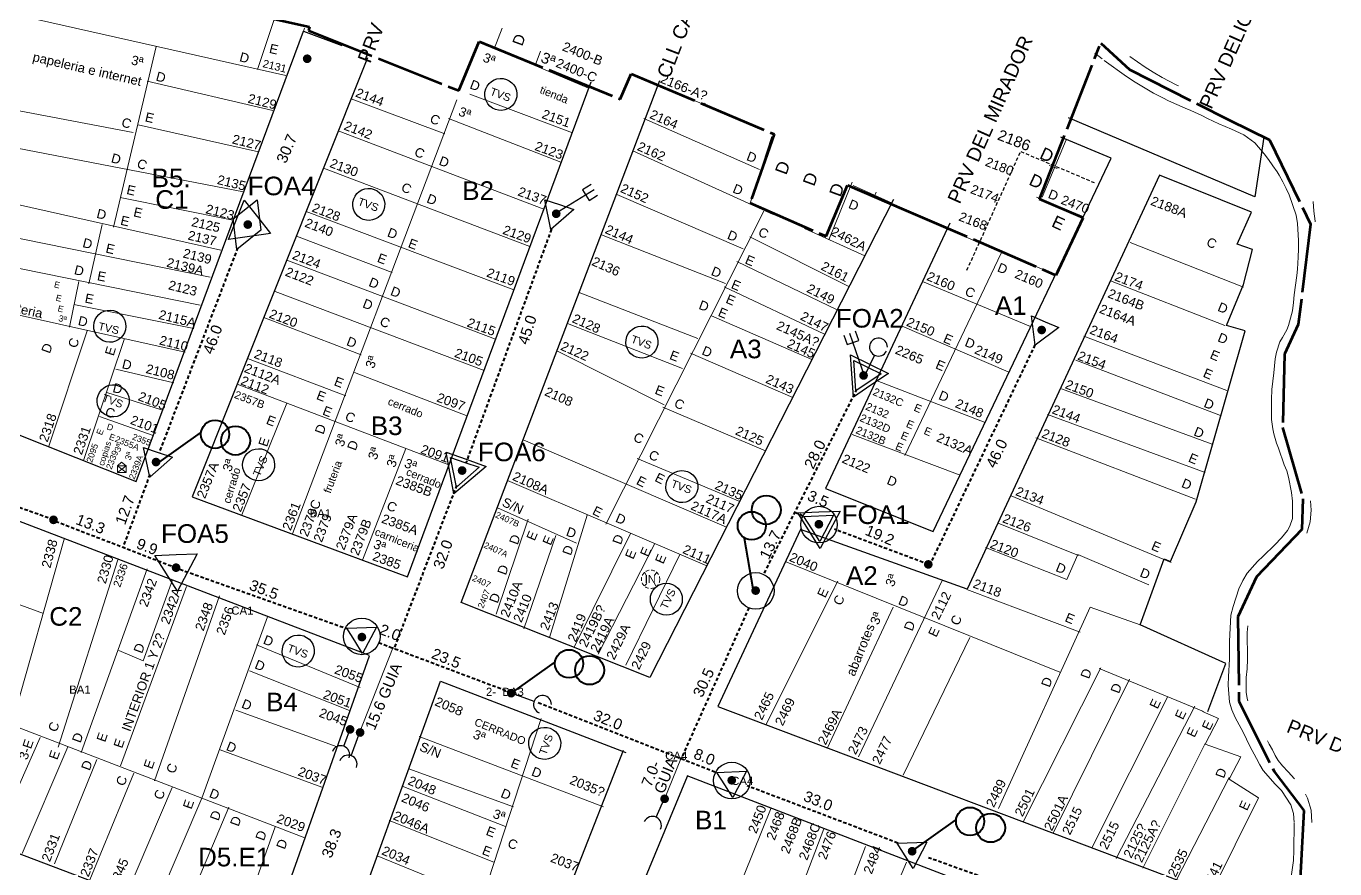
# Model space of a CAD drawing. Header units: millimetres. Extents: x -3867 to 635, y 1041 to 3666.
# Drawn here: x -1244.3 to -1053.3, y 1368.3 to 1491.3 of the extents above; entities that cross this region are included whole.
import ezdxf

# ---------------------------------------------------------------- set-up
doc = ezdxf.new("R2010")
doc.units = ezdxf.units.MM
for name, pattern in [('TLSIGC_002', [0.8, 0.5, -0.3]), ('TLSIGC_004', [7, 4, -1, 1, -1]), ('TLSIGC_007', [28, 10, -1, 10, -1, 2, -1, 2, -1])]:
    doc.linetypes.add(name, pattern=pattern)
for name, color, linetype, lineweight in [('CABLE EXISTENTE AEREO SECUNDARIO', 82, 'TLSIGC_002', 40), ('CAJA DE EMPALMES EXISTENTE SECUNDARIO', 82, 'Continuous', 30), ('CLASIFICACION TIPO COMERCIAL TERCERA', 5, 'Continuous', 9), ('CLASIFICACION TIPO RESIDENCIAL C', 156, 'Continuous', 9), ('CLASIFICACION TIPO RESIDENCIAL D', 5, 'Continuous', 9), ('CLASIFICACION TIPO RESIDENCIAL E', 156, 'Continuous', 9), ('CONEXION A TIERRA  DE TERMINAL EXISTENTE', 82, 'Continuous', 30), ('DATOS DE CARATULA', 160, 'Continuous', 5), ('DETALLES DE EDIFICIOS', 160, 'Continuous', 5), ('DISTRITO', 42, 'TLSIGC_007', 60), ('GAZAS EXISTENTES', 92, 'Continuous', 50), ('GUIAS EXISTENTES SECUNDARIA', 82, 'Continuous', 20), ('LINEAS TELEFONICAS DE OTRAS OPERTELS', 160, 'TLSIGC_002', 15), ('LOTIFICACION 2003', 252, 'Continuous', 15), ('MARCOS CONSTRUCCION', 7, 'Continuous', 30), ('MEDIDAS ENTRE POSTES', 82, 'Continuous', 5), ('NOMBRE DE CALLES', 92, 'TLSIGC_017', 5), ('NUMEROS OFICIALES', 3, 'Continuous', 5), ('PLANIMETRIA 2003', 251, 'Continuous', 30), ('PLANIMETRIA 2003 NO DEFINIDA', 12, 'TLSIGC_002', 30), ('POSTES EXISTENTES SECUNDARIOS', 82, 'Continuous', 30), ('RETENIDAS CON ANCLA EXISTENTESSECUNDARIAS', 82, 'Continuous', 30), ('RIOS', 161, 'TLSIGC_004', 20), ('TERMINAL EXISTENTE EN POSTE', 82, 'Continuous', 30)]:
    doc.layers.add(name, color=color, linetype=linetype, lineweight=lineweight)
doc.styles.get("Standard").update_dxf_attribs({"font": 'arial.ttf'})
doc.linetypes.add('TLSIGC_017', pattern='A,0.5,["=",Standard,S=1.6,R=0,X=-0.2,Y=-0.8],0.5', length=1)

# ---------------------------------------------------------------- blocks, each defined once
blk = doc.blocks.new('GAZA')
at = {"layer": 'GAZAS EXISTENTES', "lineweight": 40, "ltscale": 8}
blk.add_lwpolyline([(-1606.92, 1765.49), (-1601.26, 1770.35)], dxfattribs=at)
for centre, radius in [((-1599.13, 1770.35), 2.06), ((-1596.06, 1769.7), 2.11)]:
    blk.add_circle(centre, radius, dxfattribs=at)

msp = doc.modelspace()

# ---------------------------------------------------------------- hatches: boundary and pattern name
at = {"layer": 'POSTES EXISTENTES SECUNDARIOS'}
h = msp.add_hatch(color=256, dxfattribs=at)
edge = h.paths.add_edge_path()
edge.add_arc((-1203.31, 1486.55), 0.638, 0, 360)
h = msp.add_hatch(color=256, dxfattribs=at)
edge = h.paths.add_edge_path()
edge.add_arc((-1166.95, 1463.92), 0.638, 0, 360)
h = msp.add_hatch(color=256, dxfattribs=at)
edge = h.paths.add_edge_path()
edge.add_arc((-1211.98, 1462.34), 0.638, 0, 360)
h = msp.add_hatch(color=256, dxfattribs=at)
edge = h.paths.add_edge_path()
edge.add_arc((-1096.07, 1446.95), 0.638, 0, 360)
h = msp.add_hatch(color=256, dxfattribs=at)
edge = h.paths.add_edge_path()
edge.add_arc((-1122.07, 1440.31), 0.638, 0, 360)
h = msp.add_hatch(color=256, dxfattribs=at)
edge = h.paths.add_edge_path()
edge.add_arc((-1225.38, 1427.67), 0.638, 0, 360)
h = msp.add_hatch(color=256, dxfattribs=at)
edge = h.paths.add_edge_path()
edge.add_arc((-1180.69, 1426.43), 0.638, 0, 360)
h = msp.add_hatch(color=256, dxfattribs=at)
edge = h.paths.add_edge_path()
edge.add_arc((-1240.35, 1419.23), 0.638, 0, 360)
h = msp.add_hatch(color=256, dxfattribs=at)
edge = h.paths.add_edge_path()
edge.add_arc((-1128.6, 1418.59), 0.638, 0, 360)
h = msp.add_hatch(color=256, dxfattribs=at)
edge = h.paths.add_edge_path()
edge.add_arc((-1222.45, 1412.25), 0.638, 0, 360)
h = msp.add_hatch(color=256, dxfattribs=at)
edge = h.paths.add_edge_path()
edge.add_arc((-1112.62, 1412.73), 0.638, 0, 360)
h = msp.add_hatch(color=256, dxfattribs=at)
edge = h.paths.add_edge_path()
edge.add_arc((-1137.83, 1408.9), 0.638, 0, 360)
h = msp.add_hatch(color=256, dxfattribs=at)
edge = h.paths.add_edge_path()
edge.add_arc((-1195.32, 1402.12), 0.638, 0, 360)
h = msp.add_hatch(color=256, dxfattribs=at)
edge = h.paths.add_edge_path()
edge.add_arc((-1173.52, 1393.93), 0.638, 0, 360)
h = msp.add_hatch(color=256, dxfattribs=at)
edge = h.paths.add_edge_path()
edge.add_arc((-1197.05, 1388.64), 0.638, 0, 360)
h = msp.add_hatch(color=256, dxfattribs=at)
edge = h.paths.add_edge_path()
edge.add_arc((-1195.58, 1388.19), 0.638, 0, 360)
h = msp.add_hatch(color=256, dxfattribs=at)
edge = h.paths.add_edge_path()
edge.add_arc((-1141.32, 1381.21), 0.638, 0, 360)
h = msp.add_hatch(color=256, dxfattribs=at)
edge = h.paths.add_edge_path()
edge.add_arc((-1151.12, 1378.51), 0.638, 0, 360)
h = msp.add_hatch(color=256, dxfattribs=at)
edge = h.paths.add_edge_path()
edge.add_arc((-1114.98, 1370.85), 0.638, 0, 360)

# ---------------------------------------------------------------- linework, layer by layer
at = {"layer": 'CABLE EXISTENTE AEREO SECUNDARIO'}
for p, q in [((-1167.65, 1461.66), (-1180.13, 1427.55)), ((-1213.46, 1458.96), (-1224.94, 1429.02)), ((-1097.06, 1444.77), (-1112.13, 1413.25)), ((-1136.56, 1411.45), (-1123.06, 1438.25)), ((-1226.29, 1425.86), (-1230.23, 1415.17)), ((-1255.89, 1424.84), (-1240.81, 1419.45)), ((-1181.49, 1424.29), (-1190.6, 1400.54)), ((-1130.94, 1419.79), (-1132.18, 1420.35)), ((-1223.14, 1412.46), (-1239.79, 1418.88)), ((-1113.38, 1413.02), (-1126.33, 1417.86)), ((-1221.91, 1412.02), (-1197.48, 1403.35)), ((-1138.82, 1406.39), (-1148.73, 1384.32)), ((-1192.85, 1401.32), (-1190.6, 1400.42)), ((-1190.5, 1400.42), (-1174.06, 1394.23)), ((-1143.77, 1382.41), (-1169.69, 1392.57)), ((-1117.09, 1372.05), (-1139.05, 1380.39)), ((-1082.08, 1358.89), (-1112.59, 1369.91))]:
    msp.add_line(p, q, dxfattribs=at)
at = {"layer": 'CAJA DE EMPALMES EXISTENTE SECUNDARIO'}
for centre in [(-1128.58, 1418.54), (-1137.81, 1408.86), (-1195.34, 1402.22), (-1141.3, 1381.17)]:
    msp.add_circle(centre, 2.67, dxfattribs=at)
at = {"layer": 'CONEXION A TIERRA  DE TERMINAL EXISTENTE'}
for p, q in [((-1161.39, 1467.43), (-1167.09, 1463.91)), ((-1124.11, 1446.49), (-1121.93, 1440.15))]:
    msp.add_line(p, q, dxfattribs=at)
for points in [[(-1161.86, 1468.2), (-1163.11, 1467.42), (-1162.15, 1465.87), (-1160.9, 1466.65)], [(-1124.96, 1446.2), (-1124.48, 1444.81), (-1122.76, 1445.4), (-1123.24, 1446.8)]]:
    msp.add_lwpolyline(points, dxfattribs=at)
at = {"layer": 'DISTRITO'}
msp.add_lwpolyline([(-1208.01, 1492.32), (-1202.99, 1491.23), (-1203.13, 1490.69), (-1181.18, 1481.89), (-1178.2, 1489.07), (-1157.61, 1480.67), (-1155.99, 1484.34), (-1135.13, 1475.53), (-1138.66, 1465.5), (-1127.55, 1460.63), (-1124.43, 1468.07), (-1116.17, 1464.56), (-1093.95, 1454.93), (-1090.02, 1463.34), (-1096.39, 1466.05), (-1087.45, 1488.8), (-1083.25, 1485), (-1068.62, 1477.56), (-1062.8, 1474.71), (-1056.83, 1462.39), (-1058.6, 1447.75), (-1060.63, 1443.42), (-1060.89, 1432.72), (-1057.92, 1422.29), (-1058.06, 1417.82), (-1064.69, 1410.91), (-1067.41, 1405.08), (-1067.26, 1392.75), (-1062.11, 1382.47), (-1057.78, 1376.78), (-1059.14, 1351.31)], dxfattribs=at)
at = {"layer": 'GUIAS EXISTENTES SECUNDARIA'}
for p, q in [((-1195.74, 1388.04), (-1190.74, 1400.64)), ((-1148.73, 1384.32), (-1151.21, 1378.36))]:
    msp.add_line(p, q, dxfattribs=at)
at = {"layer": 'LINEAS TELEFONICAS DE OTRAS OPERTELS'}
for p, q in [((-1154.05, 1411.6), (-1153.79, 1411.12)), ((-1152.32, 1411.49), (-1152.59, 1411.18)), ((-1154.05, 1409.61), (-1153.73, 1409.93)), ((-1152.38, 1409.61), (-1152.64, 1410.03))]:
    msp.add_line(p, q, dxfattribs=at)
msp.add_circle((-1153.16, 1410.55), 1.34, dxfattribs=at)
at = {"layer": 'LOTIFICACION 2003'}
for p, q in [((-1249.14, 1493.69), (-1206.45, 1484.11)), ((-1210.54, 1484.97), (-1207.9, 1493)), ((-1203.85, 1490.56), (-1203.68, 1491.02)), ((-1176.01, 1487.98), (-1174.85, 1491.01)), ((-1225.37, 1488.36), (-1231.59, 1461.94)), ((-1176.39, 1488.22), (-1162.23, 1482.24)), ((-1170.02, 1485.57), (-1169.26, 1487.66)), ((-1226.68, 1483.28), (-1208.32, 1479.01)), ((-1140.58, 1477.76), (-1152.06, 1482.76)), ((-1164.59, 1475.73), (-1179.54, 1481.39)), ((-1251.65, 1480.15), (-1228.73, 1475.77)), ((-1205.46, 1417.18), (-1181.45, 1480.55)), ((-1196.89, 1480.68), (-1183.21, 1475.6)), ((-1145.29, 1479.9), (-1145.22, 1480.08)), ((-1182.69, 1477.81), (-1166.29, 1471.46)), ((-1137.27, 1470.39), (-1154.14, 1477.82)), ((-1141.19, 1478.03), (-1141.18, 1478.06)), ((-1227.98, 1476.9), (-1210.4, 1472.95)), ((-1198.77, 1476.01), (-1168.76, 1464.59)), ((-1138.7, 1465.32), (-1135.48, 1475.21)), ((-1252.66, 1474.83), (-1212.6, 1467.14)), ((-1096.01, 1466.36), (-1092.5, 1474.69)), ((-1135.26, 1463.81), (-1155.75, 1473.09)), ((-1200.93, 1470.58), (-1170.78, 1459.16)), ((-1094.96, 1470.96), (-1093.8, 1470.52)), ((-1127.12, 1460.12), (-1123.75, 1468.54)), ((-1123.6, 1468.05), (-1117.88, 1465.45)), ((-1254.03, 1467.14), (-1215.93, 1458.6)), ((-1230.61, 1466.3), (-1214.15, 1462.98)), ((-1139.66, 1458.81), (-1158.11, 1466.75)), ((-1120.48, 1466.49), (-1120.25, 1467.06)), ((-1096.84, 1466.36), (-1089.93, 1463.47)), ((-1203.44, 1464.24), (-1173.15, 1452.83)), ((-1159.71, 1418.62), (-1136.62, 1464.28)), ((-1254.89, 1462.23), (-1217.49, 1454.65)), ((-1233.22, 1462.34), (-1235.2, 1453.71)), ((-1121.91, 1457.77), (-1130.71, 1461.76)), ((-1204.86, 1460.66), (-1190.88, 1455.36)), ((-1142.24, 1453.73), (-1160.34, 1460.83)), ((-1138.69, 1460.56), (-1124.21, 1453.31)), ((-1109.79, 1461.63), (-1093.99, 1455.02)), ((-1218.95, 1450.59), (-1255.58, 1457.98)), ((-1116.06, 1428.62), (-1102, 1458.16)), ((-1083.13, 1459.72), (-1066.6, 1453.21)), ((-1206.29, 1457.14), (-1175.8, 1445.59)), ((-1140.57, 1456.93), (-1125.95, 1449.9)), ((-1086, 1454.13), (-1069.33, 1447.62)), ((-1236.64, 1454.01), (-1238.01, 1447.36)), ((-1207.98, 1452.59), (-1177.49, 1441.03)), ((-1146.28, 1445.73), (-1163.61, 1452.41)), ((-1142.45, 1453.24), (-1127.76, 1446.35)), ((-1113.48, 1454.01), (-1097.68, 1447.47)), ((-1256.74, 1451.63), (-1221.13, 1443.71)), ((-1219.88, 1447.15), (-1237.37, 1450.69)), ((-1209.63, 1448.79), (-1195.44, 1443.33)), ((-1144.26, 1449), (-1129.64, 1442.66)), ((-1241.02, 1429.97), (-1235.41, 1446.84)), ((-1148.5, 1441.34), (-1165.28, 1447.88)), ((-1116.45, 1447.49), (-1100.96, 1440.85)), ((-1229.98, 1445.7), (-1235.95, 1427.9)), ((-1089.9, 1446.06), (-1069.03, 1438.13)), ((-1212, 1442.8), (-1197.65, 1437.36)), ((-1151.2, 1436.03), (-1166.88, 1443.92)), ((-1147.32, 1443.57), (-1132.42, 1437.09)), ((-1222.8, 1439.24), (-1231.23, 1441.21)), ((-1196.38, 1440.72), (-1180.08, 1434.48)), ((-1091.08, 1442.54), (-1069.98, 1434.48)), ((-1213.53, 1439.04), (-1182.62, 1427.28)), ((-1120.09, 1439.55), (-1104.34, 1433.43)), ((-1232.54, 1437.82), (-1224.57, 1435.28)), ((-1093.15, 1438.38), (-1071.17, 1430.3)), ((-1212.84, 1419.97), (-1206.29, 1436.26)), ((-1151.36, 1435.7), (-1136.39, 1429.29)), ((-1233.62, 1434.3), (-1225.82, 1431.54)), ((-1095.23, 1434.61), (-1072.19, 1426.15)), ((-1123.75, 1431.69), (-1107.99, 1425.76)), ((-1096.93, 1431.22), (-1073.63, 1422.24)), ((-1195.22, 1413.35), (-1188.89, 1429.64)), ((-1142.1, 1418.16), (-1171.76, 1430.9)), ((-1155.12, 1428.18), (-1140.15, 1421.91)), ((-1144.95, 1412.52), (-1174.06, 1424.98)), ((-1100.51, 1422.72), (-1077.15, 1413)), ((-1163.97, 1415.81), (-1175.52, 1421.01)), ((-1162.45, 1419.92), (-1167.91, 1402.08)), ((-1175.73, 1405.44), (-1171.06, 1419.34)), ((-1090.69, 1414.03), (-1102.42, 1418.76)), ((-1246.53, 1389.05), (-1238.8, 1416.41)), ((-1171.69, 1403.33), (-1166.99, 1416.96)), ((-1164.34, 1400.64), (-1156.09, 1417.25)), ((-1160.82, 1399.6), (-1152.54, 1415.79)), ((-1156.79, 1398.04), (-1148.92, 1414.19)), ((-1241.8, 1405.55), (-1262.99, 1413.26)), ((-1239.69, 1386.06), (-1230.97, 1413.39)), ((-1236.31, 1385.28), (-1226.68, 1412.09)), ((-1133.5, 1413.13), (-1093.41, 1396.99)), ((-1125.82, 1410.27), (-1136.32, 1389.33)), ((-1110.59, 1410.4), (-1122.83, 1384.62)), ((-1230.58, 1383.33), (-1220.95, 1409.49)), ((-1090.47, 1402.85), (-1106.98, 1409.07)), ((-1225.58, 1381.12), (-1216.11, 1408.13)), ((-1117.74, 1406.5), (-1127.39, 1385.86)), ((-1218.67, 1378.6), (-1209.11, 1405.06)), ((-1210.72, 1401.01), (-1195.57, 1394.78)), ((-1116.27, 1381.96), (-1106.55, 1402.07)), ((-1197.13, 1391.4), (-1211.72, 1397.19)), ((-1098.75, 1375.13), (-1087.42, 1397.65)), ((-1072.46, 1391.27), (-1087.69, 1397.51)), ((-1203.65, 1372.83), (-1265.46, 1396.6)), ((-1083.26, 1395.95), (-1094.33, 1373.57)), ((-1088.75, 1371.35), (-1077.68, 1393.34)), ((-1213.74, 1391.45), (-1198.91, 1386.08)), ((-1073.69, 1392.03), (-1085.21, 1369.8)), ((-1183.6, 1346.11), (-1169.15, 1390.22)), ((-1242.29, 1387.45), (-1249.18, 1371.93)), ((-1160.04, 1377.34), (-1186.97, 1387.59)), ((-1238.24, 1386.09), (-1244.92, 1370.5)), ((-1201.17, 1380.23), (-1216, 1385.66)), ((-1081.31, 1368.36), (-1072.19, 1386.59)), ((-1234, 1384.25), (-1240.21, 1369.02)), ((-1235.05, 1366.7), (-1228.64, 1382.23)), ((-1173.19, 1377.34), (-1188.47, 1382.88)), ((-1068.69, 1381.63), (-1076.37, 1366.66)), ((-1223, 1380.14), (-1229.68, 1364.55)), ((-1174.36, 1374.48), (-1189.46, 1380.34)), ((-1218.71, 1378.58), (-1225.39, 1362.98)), ((-1214.73, 1377.31), (-1221.35, 1361.71)), ((-1135.58, 1377.21), (-1152.89, 1334.13)), ((-1207.96, 1374.43), (-1213.67, 1358.56)), ((-1176.05, 1369.28), (-1191.35, 1375.33)), ((-1127.87, 1374.11), (-1144.3, 1331.27)), ((-1167.2, 1359.64), (-1193.1, 1370.18)), ((-1121.79, 1371.53), (-1130.5, 1348.97)), ((-1115.8, 1369.28), (-1125.17, 1346.76))]:
    msp.add_line(p, q, dxfattribs=at)
for points in [[(-1231, 1426.14), (-1229.76, 1426.13), (-1229.76, 1427.11), (-1231.01, 1426.13), (-1231.01, 1427.11), (-1229.76, 1427.12), (-1230.4, 1427.65), (-1231.01, 1427.11), (-1229.76, 1426.13)], [(-1104.25, 1415.18), (-1092.37, 1410.53), (-1090.81, 1414.17), (-1080.4, 1409.74)], [(-1222.99, 1410.47), (-1227.27, 1398.63), (-1230.83, 1400.17)], [(-1081.7, 1403.9), (-1088.99, 1406.5), (-1102.39, 1377.08)], [(-1071.21, 1364.91), (-1064.39, 1378.64), (-1068.69, 1381.37), (-1066.99, 1384.63), (-1072.19, 1386.46), (-1070.25, 1390.22), (-1072.59, 1391.27)]]:
    msp.add_lwpolyline(points, dxfattribs=at)
at = {"layer": 'MARCOS CONSTRUCCION'}
for centre, major_axis in [((-1175.03, 1481.34), (2.2, -0.8)), ((-1194.32, 1465.28), (2.2, -0.8)), ((-1232.13, 1447.5), (2.28, -0.53)), ((-1154.44, 1445.19), (2.2, -0.8)), ((-1231.64, 1436.61), (2.2, -0.8)), ((-1210.4, 1427.28), (0.88, 2.17)), ((-1148.6, 1424.09), (2.2, -0.8)), ((-1150.87, 1407.64), (0.91, 2.15)), ((-1204.62, 1400.08), (2.2, -0.8)), ((-1168.63, 1386.6), (0.8, 2.2))]:
    msp.add_ellipse(centre, major_axis=major_axis, ratio=1, dxfattribs=at)
at = {"layer": 'PLANIMETRIA 2003'}
for points in [[(-1244.44, 1521.54), (-1259.27, 1437.16), (-1228.29, 1424.84), (-1203.85, 1490.56), (-1198.26, 1488.46)], [(-1194.51, 1486.7), (-1220.08, 1422.61), (-1188.68, 1410.91), (-1161.83, 1483.2)], [(-1117.7, 1465.99), (-1153.28, 1396.21), (-1180.81, 1407.15), (-1151.81, 1483.38)], [(-1063.62, 1475.12), (-1064.96, 1466.38), (-1092.14, 1477.9)], [(-1093.63, 1455.85), (-1085.91, 1472.04), (-1093.27, 1475.11)], [(-1078.88, 1469.54), (-1106.94, 1409.1), (-1131.29, 1417.82), (-1143.35, 1391.98), (-1071.16, 1364.72)], [(-1071.81, 1391.25), (-1069.2, 1398.27), (-1081.7, 1403.9), (-1078.18, 1413.52), (-1077.28, 1413.13), (-1073.5, 1421.85), (-1066.35, 1446.84), (-1069.08, 1447.62), (-1066.6, 1453.61), (-1065.3, 1458.68), (-1067.51, 1459.46), (-1065.43, 1464.14), (-1078.88, 1469.54)], [(-1109.5, 1462.54), (-1127.62, 1423.79), (-1111.89, 1417.52), (-1090.38, 1462.67)], [(-1194.27, 1399.34), (-1209.28, 1356.82), (-1267.21, 1378.75), (-1267.91, 1380.56), (-1260.91, 1424.97), (-1194.27, 1399.47)], [(-1157.18, 1385.54), (-1174.1, 1342.33), (-1199.35, 1352.75), (-1183.86, 1395.69), (-1156.79, 1385.28)], [(-1147.81, 1381.76), (-1165.56, 1339.06), (-1132.7, 1326.6), (-1098.93, 1313.72), (-1067.51, 1301.99)], [(-1067.38, 1302.25), (-1063.35, 1310.97), (-1060.87, 1317.09), (-1061.53, 1321.9), (-1064.26, 1323.46), (-1063.48, 1325.94), (-1064.52, 1326.33), (-1062.44, 1329.84), (-1066.73, 1332.58), (-1065.04, 1336.34), (-1063.87, 1335.44), (-1064.21, 1349.63), (-1147.81, 1381.86)]]:
    msp.add_lwpolyline(points, dxfattribs=at)
at = {"layer": 'PLANIMETRIA 2003 NO DEFINIDA'}
msp.add_lwpolyline([(-1106.99, 1455.66), (-1099.13, 1473.02), (-1088.39, 1468.47)], dxfattribs=at)
at = {"layer": 'RETENIDAS CON ANCLA EXISTENTESSECUNDARIAS'}
for p, q in [((-1120.47, 1443.29), (-1121.89, 1440.37)), ((-1170.17, 1392.73), (-1173.22, 1393.83)), ((-1197.96, 1386.17), (-1196.83, 1389.21)), ((-1196.88, 1384.8), (-1195.75, 1387.84)), ((-1152.37, 1375.83), (-1151.05, 1378.78))]:
    msp.add_line(p, q, dxfattribs=at)
for centre, start, end in [((-1119.9, 1444.46), 0, 333), ((-1168.95, 1392.29), 0, 249), ((-1198.41, 1384.95), 339, 159), ((-1197.33, 1383.57), 339, 159), ((-1152.9, 1374.63), 335, 155)]:
    msp.add_arc(centre, 1.31, start, end, dxfattribs=at)
at = {"layer": 'RIOS'}
msp.add_line((-1056.33, 1464.31), (-1056.43, 1465.7), dxfattribs=at)
for points in [[(-1059.74, 1366.43), (-1059.32, 1369.49), (-1059.25, 1370.95), (-1059.18, 1375.06), (-1059.32, 1376.38), (-1059.67, 1377.64), (-1061.06, 1379.72), (-1061.96, 1380.63), (-1063.71, 1382.65), (-1064.19, 1383.48), (-1064.68, 1384.39), (-1065.65, 1386.2), (-1066.63, 1388.22), (-1067.81, 1390.38), (-1068.3, 1391.49), (-1068.65, 1392.6), (-1068.86, 1395.11), (-1068.79, 1396.36), (-1068.65, 1398.87), (-1068.65, 1400.19), (-1068.65, 1401.52), (-1068.44, 1405.34), (-1068.09, 1406.6), (-1067.26, 1409.17), (-1066.7, 1410.36), (-1066.07, 1411.47), (-1064.54, 1413.14), (-1063.71, 1413.91), (-1062.03, 1415.58), (-1061.06, 1416.62), (-1060.15, 1417.67), (-1059.81, 1418.29), (-1059.46, 1419.41), (-1059.46, 1421.98), (-1059.6, 1423.24), (-1060.02, 1425.47), (-1060.29, 1426.37), (-1060.64, 1427.28), (-1061.48, 1429.71), (-1061.76, 1430.41), (-1062.17, 1431.8), (-1062.31, 1432.5), (-1062.52, 1433.89), (-1062.52, 1436.81), (-1062.45, 1438.28), (-1062.17, 1440.71), (-1061.96, 1442.73), (-1061.76, 1443.71), (-1061.27, 1445.24), (-1060.92, 1445.86), (-1060.29, 1446.98), (-1060.02, 1447.61), (-1059.46, 1449.76), (-1059.32, 1450.95), (-1059.18, 1452.06), (-1058.83, 1454.92), (-1058.69, 1455.82), (-1058.62, 1457.56), (-1058.55, 1458.81), (-1058.55, 1460), (-1058.69, 1462.5), (-1058.9, 1463.69), (-1059.95, 1466.68), (-1060.36, 1467.59), (-1060.85, 1468.56), (-1061.41, 1469.54), (-1061.69, 1470.02), (-1062.31, 1470.93), (-1062.94, 1471.83), (-1063.57, 1472.67), (-1064.96, 1474.27), (-1066.56, 1475.45), (-1068.37, 1476.29), (-1069.27, 1476.64), (-1070.18, 1477.06), (-1071.85, 1477.82), (-1072.69, 1478.24), (-1074.29, 1479), (-1075.12, 1479.35), (-1077.56, 1480.4), (-1078.4, 1480.82), (-1079.72, 1481.51), (-1082.43, 1483.11), (-1083.69, 1483.95), (-1087.24, 1486.52), (-1088.29, 1487.34)], [(-1076.1, 1482.61), (-1076.45, 1482.76), (-1078.47, 1483.81), (-1079.79, 1484.57), (-1080.97, 1485.34), (-1083.18, 1486.86)], [(-1056.11, 1462.75), (-1056.12, 1462.85), (-1056.33, 1464.31)], [(-1057.36, 1417.3), (-1056.88, 1418.92), (-1056.74, 1420.66), (-1056.8, 1422.02)], [(-1065.97, 1392.8), (-1066.07, 1393.16), (-1066.21, 1394.07), (-1066.21, 1395.04), (-1066.21, 1396.22), (-1066.07, 1397.48), (-1066, 1398.87), (-1066, 1400.26), (-1066.07, 1401.52), (-1066.07, 1402.77), (-1065.97, 1403.76)], [(-1059.16, 1381.44), (-1060.08, 1382.44), (-1060.92, 1383.34), (-1061.55, 1384.11), (-1061.96, 1384.81), (-1062.38, 1385.64), (-1062.87, 1386.48), (-1063.09, 1386.95)], [(-1056.62, 1375.03), (-1056.74, 1376.87), (-1057.23, 1378.61), (-1057.55, 1379.19)]]:
    msp.add_lwpolyline(points, dxfattribs=at)
at = {"layer": 'TERMINAL EXISTENTE EN POSTE'}
for points in [[(-1208.68, 1461.06), (-1214.79, 1460.18), (-1212.51, 1465.92), (-1210.58, 1463.49), (-1208.68, 1461.06)], [(-1210.6, 1465.96), (-1210.1, 1461.51), (-1213.6, 1458.72), (-1214.11, 1463.18), (-1210.6, 1465.96), (-1210.6, 1465.96)], [(-1164.4, 1464.56), (-1167.72, 1461.63), (-1168.61, 1465.96), (-1166.49, 1465.26), (-1164.4, 1464.56)], [(-1093.58, 1447.29), (-1097.04, 1444.72), (-1097.54, 1449), (-1095.56, 1448.14), (-1093.58, 1447.29)], [(-1123.54, 1437.15), (-1123.99, 1443.31), (-1118.42, 1440.62), (-1120.99, 1438.88), (-1123.54, 1437.15)], [(-1119.51, 1440.54), (-1123.18, 1438.07), (-1123.49, 1442.49), (-1121.49, 1441.51), (-1119.51, 1440.54)], [(-1222.98, 1428.38), (-1226.3, 1425.44), (-1227.19, 1429.78), (-1225.08, 1429.08), (-1222.98, 1428.38)], [(-1177.19, 1427.04), (-1181.89, 1423.03), (-1183.02, 1429.11), (-1180.1, 1428.08), (-1177.19, 1427.04)], [(-1178.18, 1426.91), (-1181.5, 1423.98), (-1182.38, 1428.32), (-1180.27, 1427.62), (-1178.18, 1426.91)], [(-1125.49, 1420.49), (-1128.39, 1415.03), (-1131.68, 1420.26), (-1128.58, 1420.38), (-1125.49, 1420.49)], [(-1130.77, 1419.74), (-1126.44, 1419.9), (-1128.45, 1416.06), (-1129.62, 1417.9), (-1130.77, 1419.74)], [(-1219.35, 1414.28), (-1222.24, 1408.82), (-1225.53, 1414.05), (-1222.43, 1414.17), (-1219.35, 1414.28)], [(-1197.53, 1403.41), (-1193.19, 1403.58), (-1195.21, 1399.74), (-1196.37, 1401.58), (-1197.53, 1403.41)], [(-1143.49, 1382.36), (-1139.16, 1382.53), (-1141.17, 1378.69), (-1142.34, 1380.53), (-1143.49, 1382.36)], [(-1117.15, 1372.01), (-1112.82, 1372.17), (-1114.83, 1368.33), (-1116, 1370.17), (-1117.15, 1372.01)]]:
    msp.add_lwpolyline(points, dxfattribs=at)

# ---------------------------------------------------------------- block references
at = {"layer": 'GAZAS EXISTENTES', "lineweight": 40, "ltscale": 8}
for p, rotation in [((212.24, -478.59), 354.7071112986301), ((1199.2, 1894.82), 59.42938906307821), ((263.93, -512.1), 354.7071112986301), ((322.49, -535.12), 354.7071112986301)]:
    msp.add_blockref('GAZA', p, dxfattribs=dict(at, rotation=rotation))

# ---------------------------------------------------------------- texts
at = {"layer": 'CLASIFICACION TIPO COMERCIAL TERCERA'}
for height, rotation, p in [(1.358, 347, (-1229.11, 1485.75)), (1.358, 339, (-1177.78, 1486.2)), (1.584, 338, (-1169.34, 1486.12)), (1.358, 339, (-1181.34, 1478.32)), (0.905, 346, (-1239.69, 1448.27)), (1.358, 71, (-1193.58, 1441.23)), (1.358, 71, (-1198.03, 1429.8)), (0.905, 72, (-1230.62, 1429.07)), (1.358, 71, (-1193.2, 1427.89)), (0.905, 72, (-1229.1, 1427.87)), (1.358, 71, (-1214.43, 1426.16)), (1.358, 71, (-1190.5, 1426.77)), (1.358, 339, (-1189.25, 1426.98)), (1.358, 339, (-1193.76, 1415.17)), (1.358, 69, (-1117.69, 1409.36)), (1.358, 69, (-1119.91, 1403.8)), (1.358, 339, (-1179.22, 1387.4)), (1.358, 341, (-1176.31, 1375.77))]:
    msp.add_text('3ª', height=height, rotation=rotation, dxfattribs=at).set_placement(p)
at = {"layer": 'CLASIFICACION TIPO RESIDENCIAL C'}
for rotation, p in [(341, (-1230.56, 1476.74)), (337, (-1185.53, 1477.31)), (337, (-1187.79, 1472.46)), (337, (-1228.31, 1470.78)), (337, (-1189.71, 1467.29)), (337, (-1137.58, 1460.76)), (337, (-1072.14, 1459.29)), (337, (-1107.41, 1452.1)), (337, (-1192.85, 1447.71)), (72, (-1236.98, 1444.21)), (343, (-1232.93, 1434.42)), (337, (-1149.85, 1435.77)), (337, (-1197.91, 1433.86)), (337, (-1155.81, 1430.81)), (337, (-1153.57, 1428.23)), (337, (-1191.84, 1420.81)), (67, (-1125.32, 1406.61)), (67, (-1108.2, 1403.69)), (70, (-1239.91, 1388.15)), (70, (-1222.67, 1382.08)), (70, (-1230.01, 1380.27)), (70, (-1224.48, 1378.25)), (340, (-1174.17, 1371.49))]:
    msp.add_text('C', height=1.36, rotation=rotation, dxfattribs=at).set_placement(p)
at = {"layer": 'CLASIFICACION TIPO RESIDENCIAL D'}
for height, rotation, p in [(1.58, 70, (-1171.92, 1488.3)), (1.36, 345, (-1213.3, 1486.22)), (1.36, 345, (-1225.5, 1483.39)), (1.36, 339, (-1179.68, 1482.26)), (1.81, 335, (-1096.51, 1472.08)), (1.36, 345, (-1232.04, 1471.46)), (1.36, 339, (-1184.19, 1471.12)), (1.36, 339, (-1139.28, 1471.79)), (1.81, 70, (-1133.36, 1469.48)), (1.81, 70, (-1129.3, 1467.82)), (1.81, 335, (-1098.07, 1468.23)), (1.36, 338, (-1141.3, 1467.07)), (1.81, 70, (-1125.45, 1466.26)), (1.36, 338, (-1095.25, 1466.28)), (1.36, 339, (-1185.98, 1465.61)), (1.36, 338, (-1124.4, 1464.81)), (1.36, 346, (-1234.16, 1463.35)), (1.36, 339, (-1191.73, 1460.66)), (1.36, 346, (-1236.2, 1459.08)), (1.36, 338, (-1142.09, 1460.31)), (1.36, 346, (-1237.43, 1455.13)), (1.36, 338, (-1144.45, 1455.02)), (1.36, 338, (-1102.66, 1455.55)), (1.36, 339, (-1194.44, 1453.41)), (1.36, 339, (-1191.27, 1452.1)), (1.36, 339, (-1195.33, 1450.29)), (1.36, 340, (-1146.25, 1450.06)), (1.36, 338, (-1070.49, 1449.79)), (1.36, 346, (-1236.87, 1447.71)), (1.36, 338, (-1070.49, 1445.34)), (1.36, 70, (-1240.9, 1443.42)), (1.36, 339, (-1197.69, 1444.77)), (1.36, 337, (-1145.8, 1443.43)), (1.36, 338, (-1107.41, 1444.66)), (1.36, 346, (-1230.45, 1441.4)), (1.36, 346, (-1231.81, 1437.91)), (1.36, 338, (-1111.24, 1436.9)), (1.36, 338, (-1072.51, 1435.77)), (0.905, 343, (-1232.65, 1432.46)), (1.36, 70, (-1200.96, 1431.61)), (1.36, 338, (-1073.98, 1431.61)), (1.36, 70, (-1196.24, 1429.24)), (1.36, 338, (-1118.79, 1424.51)), (1.36, 338, (-1075.77, 1424.07)), (1.36, 337, (-1158.41, 1419)), (1.36, 340, (-1165.62, 1416.97)), (1.36, 70, (-1172.59, 1415.49)), (1.36, 70, (-1157.51, 1415.51)), (1.36, 70, (-1164.83, 1413.93)), (1.36, 70, (-1174.32, 1411.07)), (1.36, 338, (-1094.13, 1411.79)), (1.36, 338, (-1081.85, 1411.01)), (1.36, 70, (-1175.51, 1406.95)), (1.36, 338, (-1117.12, 1406.96)), (1.36, 70, (-1114.95, 1402.89)), (1.36, 70, (-1227.43, 1399.63)), (1.36, 338, (-1209.85, 1401.21)), (1.36, 338, (-1211.09, 1397.6)), (1.36, 70, (-1089.17, 1395.92)), (1.36, 70, (-1094.91, 1394.68)), (1.36, 70, (-1084.78, 1393.78)), (1.36, 338, (-1213.01, 1391.87)), (1.36, 70, (-1236.42, 1386.57)), (1.36, 338, (-1215.25, 1385.67)), (1.36, 70, (-1235.08, 1382.53)), (1.36, 339, (-1170.68, 1381.96)), (1.36, 70, (-1069.47, 1381.4)), (1.36, 338, (-1217.73, 1378.81)), (1.36, 338, (-1175.17, 1378.81)), (1.36, 70, (-1216.28, 1375.2)), (1.36, 70, (-1213.34, 1374.38)), (1.36, 70, (-1209.64, 1372.28)), (1.36, 70, (-1206.59, 1371.03))]:
    msp.add_text('D', height=height, rotation=rotation, dxfattribs=at).set_placement(p)
at = {"layer": 'CLASIFICACION TIPO RESIDENCIAL E'}
for s, height, rotation, p in [('E', 1.36, 347, (-1208.95, 1487.43)), ('E', 1.36, 347, (-1227.08, 1477.43)), ('E', 1.36, 347, (-1229.78, 1466.83)), ('E', 1.36, 347, (-1228.77, 1463.57)), ('E', 1.81, 335, (-1094.77, 1462.12)), ('E', 1.36, 347, (-1230.67, 1462.34)), ('E', 1.36, 339, (-1188.69, 1459.08)), ('E', 1.36, 347, (-1232.82, 1458.28)), ('E', 1.36, 339, (-1193.2, 1456.94)), ('E', 1.36, 337, (-1139.5, 1456.71)), ('E', 1.36, 349, (-1234.06, 1454.23)), ('E', 1.36, 337, (-1141.53, 1453.11)), ('E', 0.905, 346, (-1240.34, 1453.21)), ('E', 1.36, 349, (-1235.86, 1450.97)), ('E', 0.905, 346, (-1240.09, 1451.26)), ('E', 0.905, 346, (-1239.82, 1449.7)), ('E', 1.36, 337, (-1142.31, 1450.97)), ('E', 1.36, 337, (-1143.44, 1449.05)), ('E', 1.36, 73, (-1231.58, 1443.08)), ('E', 1.36, 337, (-1110.56, 1445.23)), ('E', 1.36, 339, (-1150.52, 1442.75)), ('E', 1.36, 337, (-1071.62, 1442.86)), ('E', 1.36, 337, (-1111.69, 1441.4)), ('E', 1.36, 337, (-1072.62, 1440.17)), ('E', 1.36, 339, (-1199.5, 1438.92)), ('E', 1.36, 339, (-1152.66, 1437.68)), ('E', 1.36, 339, (-1202.08, 1436.9)), ('E', 1.36, 339, (-1201.18, 1434.64)), ('E', 1.13, 337, (-1114.84, 1435.21)), ('E', 1.36, 339, (-1209.41, 1433.29)), ('E', 1.13, 337, (-1115.97, 1432.84)), ('E', 0.905, 69, (-1233.29, 1431.52)), ('E', 0.905, 340, (-1232.33, 1431)), ('E', 1.36, 72, (-1209.18, 1429.8)), ('E', 1.13, 337, (-1116.76, 1431.15)), ('E', 1.13, 337, (-1113.38, 1431.82)), ('E', 1.13, 337, (-1117.54, 1429.58)), ('E', 1.36, 337, (-1074.77, 1427.78)), ('E', 1.36, 333, (-1155.37, 1424.51)), ('E', 1.36, 333, (-1152.67, 1424.96)), ('E', 1.36, 333, (-1161.79, 1420.12)), ('E', 1.36, 67, (-1170.11, 1416.07)), ('E', 1.36, 67, (-1167.76, 1415.4)), ('E', 1.36, 337, (-1080.18, 1414.95)), ('E', 1.36, 67, (-1155.7, 1413.37)), ('E', 1.36, 67, (-1153.51, 1413.72)), ('E', 1.36, 67, (-1151.32, 1412.69)), ('E', 1.36, 65, (-1127.67, 1407.74)), ('E', 1.36, 337, (-1092.79, 1404.47)), ('E', 1.36, 65, (-1111.46, 1402)), ('E', 1.36, 65, (-1079.15, 1391.52)), ('E', 1.36, 65, (-1075.44, 1389.95)), ('E', 1.36, 65, (-1071.51, 1388.38)), ('3-E', 1.358, 71, (-1244.19, 1384.1)), ('E', 1.36, 71, (-1232.82, 1386.69)), ('E', 1.36, 71, (-1230.34, 1385.79)), ('E', 1.36, 65, (-1073.75, 1387.36)), ('E', 1.36, 71, (-1239.79, 1384.1)), ('E', 1.36, 71, (-1225.95, 1382.75)), ('E', 1.36, 339, (-1173.72, 1383.2)), ('E', 1.36, 71, (-1220.21, 1376.89)), ('E', 1.36, 65, (-1066.09, 1376.67)), ('E', 1.36, 339, (-1177.32, 1373.29)), ('E', 1.36, 339, (-1177.89, 1370.47))]:
    msp.add_text(s, height=height, rotation=rotation, dxfattribs=at).set_placement(p)
at = {"layer": 'DATOS DE CARATULA'}
for s, p in [('BA1', (-1202.95, 1419.6)), ('CA1', (-1214.39, 1405.39)), ('BA1', (-1238.06, 1393.86)), ('2-  BA3', (-1177.21, 1393.53)), ('CA4', (-1151.04, 1384.21)), ('CA4', (-1141.4, 1380.53))]:
    msp.add_text(s, height=1.188, dxfattribs=at).set_placement(p)
at = {"layer": 'DETALLES DE EDIFICIOS'}
for s, height, rotation, p in [('papeleria e internet', 1.3576, 347, (-1243.49, 1486.21)), ('tienda', 1.131, 338, (-1169.45, 1481.59)), ('paleteria', 1.358, 348, (-1249.22, 1450.18)), ('cerrado', 1.131, 338, (-1191.64, 1436.1)), ('fruteria', 1.131, 69.4133, (-1199.91, 1423.01)), ('cerrado', 1.131, 73, (-1214.57, 1421.53)), ('cerrado', 1.131, 338, (-1188.97, 1425.81)), ('carniceria', 1.131, 338, (-1193.55, 1417.05)), ('abarrotes', 1.358, 68, (-1123.4, 1396.29)), ('CERRADO', 1.131, 338, (-1179.01, 1389.29))]:
    msp.add_text(s, height=height, rotation=rotation, dxfattribs=at).set_placement(p)
at = {"layer": 'LINEAS TELEFONICAS DE OTRAS OPERTELS'}
msp.add_text('IN', height=1.131, dxfattribs=at).set_placement((-1154.01, 1410.03))
at = {"layer": 'MARCOS CONSTRUCCION'}
for rotation, p in [(340, (-1176.72, 1481.31)), (340, (-1196.02, 1465.25)), (347, (-1233.91, 1446.99)), (340, (-1156.14, 1445.16)), (340, (-1233.34, 1436.58)), (67, (-1210.23, 1425.46)), (340, (-1150.29, 1424.06)), (64, (-1150.79, 1406.06)), (340, (-1206.31, 1400.05)), (70, (-1168.43, 1384.79))]:
    msp.add_text('TVS', height=1.131, rotation=rotation, dxfattribs=at).set_placement(p)
at = {"layer": 'MEDIDAS ENTRE POSTES'}
for s, rotation, p in [('30.7', 67, (-1206.42, 1471.14)), ('45.0', 72, (-1171.1, 1444.69)), ('46.0', 70, (-1217.12, 1443.28)), ('28.0', 64, (-1129.41, 1426.52)), ('46.0', 64, (-1102.88, 1426.64)), ('12.7', 70, (-1229.91, 1418.38)), ('3.5', 337, (-1130.43, 1422.18)), ('13.3', 339, (-1237.23, 1418.66)), ('19.2', 337, (-1121.98, 1417.11)), ('9.9', 339, (-1228.39, 1415.14)), ('32.0', 70, (-1183.48, 1411.9)), ('13.7', 64, (-1135.92, 1413.31)), ('35.5', 339, (-1211.91, 1409.09)), ('2.0', 339, (-1192.91, 1402.62)), ('23.5', 338, (-1185.3, 1399.1)), ('15.6 GUIA', 67, (-1193.47, 1388.4)), ('30.5', 65, (-1145.63, 1393.19)), ('32.0', 338, (-1161.68, 1390.09)), ('8.0', 338, (-1147.03, 1384.47)), ('7.0-', 68, (-1153.1, 1380.1)), ('GUIA', 68, (-1151.26, 1379.12)), ('33.0', 338, (-1130.99, 1378.28)), ('38.3', 69, (-1199.79, 1369.72))]:
    msp.add_text(s, height=1.584, rotation=rotation, dxfattribs=at).set_placement(p)
at = {"layer": 'NOMBRE DE CALLES'}
for s, rotation, p in [('PRV TABACHINES', 69, (-1194.11, 1485.76)), ('CLL CABAÑAS', 69, (-1150.42, 1483.52)), ('PRV DELICIAS', 66, (-1071.28, 1479.05)), ('PRV DEL MIRADOR', 66, (-1108.04, 1465.22)), ('PRV DELICIAS', 338, (-1060.46, 1388.31))]:
    msp.add_text(s, height=2.0364, rotation=rotation, dxfattribs=at).set_placement(p)
at = {"layer": 'NUMEROS OFICIALES'}
for s, height, rotation, p in [('2400-B', 1.358, 338, (-1166.18, 1487.81)), ('2131', 1.131, 346, (-1209.89, 1485.35)), ('2400-C', 1.358, 338, (-1167.12, 1485.41)), ('2166-A?', 1.358, 338, (-1151.88, 1483.11)), ('2129', 1.358, 346, (-1212.07, 1480.15)), ('2144', 1.358, 339, (-1196.37, 1481.06)), ('2151', 1.358, 340, (-1169.16, 1477.93)), ('2164', 1.358, 336, (-1153.42, 1477.93)), ('2142', 1.358, 339, (-1198.06, 1476.24)), ('2127', 1.358, 346, (-1214.36, 1474.21)), ('2186', 1.584, 339, (-1102.66, 1474.79)), ('2123', 1.358, 340, (-1170.2, 1473.26)), ('2162', 1.358, 336, (-1155.24, 1473.26)), ('2130', 1.358, 339, (-1200.13, 1470.78)), ('2180', 1.358, 339, (-1104.43, 1470.97)), ('2135', 1.358, 346, (-1216.56, 1468.29)), ('2137', 1.358, 340, (-1172.67, 1466.62)), ('2152', 1.358, 336, (-1157.7, 1467.14)), ('2174', 1.358, 339, (-1106.58, 1466.97)), ('2470', 1.358, 339, (-1093.37, 1465.42)), ('2188A', 1.358, 339, (-1080.28, 1465.26)), ('2123', 1.358, 346, (-1218.23, 1464.01)), ('2128', 1.358, 339, (-1202.73, 1464.28)), ('2168', 1.358, 339, (-1108.29, 1462.97)), ('2125', 1.358, 347, (-1220.31, 1462.14)), ('2140', 1.358, 339, (-1203.78, 1462.06)), ('2129', 1.358, 340, (-1174.88, 1461.02)), ('2144', 1.358, 336, (-1159.93, 1461.14)), ('2462A', 1.358, 333, (-1126.99, 1460.89)), ('2137', 1.358, 347, (-1220.83, 1460.17)), ('2139', 1.358, 346, (-1221.55, 1457.56)), ('2124', 1.358, 339, (-1205.6, 1457.37)), ('2139A', 1.358, 346, (-1223.94, 1456.21)), ('2122', 1.358, 339, (-1206.63, 1454.91)), ('2136', 1.358, 336, (-1161.88, 1456.47)), ('2161', 1.358, 333, (-1128.42, 1455.82)), ('2123', 1.358, 346, (-1223.68, 1452.91)), ('2119', 1.358, 340, (-1177.23, 1454.78)), ('2160', 1.358, 337, (-1112.97, 1454.28)), ('2160', 1.358, 337, (-1100.13, 1454.62)), ('2174', 1.358, 339, (-1085.53, 1454.23)), ('2149', 1.358, 333, (-1130.5, 1452.56)), ('2164B', 1.358, 339, (-1086.53, 1451.75)), ('2164A', 1.358, 339, (-1087.77, 1449.5)), ('2115A', 1.358, 346, (-1225.09, 1448.6)), ('2120', 1.358, 339, (-1208.98, 1448.78)), ('2115', 1.358, 340, (-1180.08, 1447.49)), ('2128', 1.358, 336, (-1164.74, 1448.13)), ('2147', 1.358, 333, (-1131.43, 1448.52)), ('2150', 1.358, 337, (-1115.93, 1447.62)), ('2145A?', 1.358, 336, (-1134.92, 1447.1)), ('2164', 1.358, 339, (-1089.17, 1446.46)), ('2110', 1.358, 346, (-1224.99, 1444.86)), ('2122', 1.358, 336, (-1166.43, 1444.1)), ('2145', 1.358, 336, (-1133.38, 1444.49)), ('2265', 1.358, 337, (-1117.57, 1443.55)), ('2149', 1.358, 337, (-1105.99, 1443.57)), ('2118', 1.358, 339, (-1211.19, 1442.93)), ('2105', 1.358, 340, (-1181.92, 1443.06)), ('2154', 1.358, 339, (-1090.93, 1442.66)), ('2108', 1.358, 346, (-1226.97, 1440.69)), ('2112A', 1.358, 339, (-1212.62, 1440.85)), ('2112', 1.358, 339, (-1213.14, 1439.03)), ('2143', 1.358, 336, (-1136.49, 1439.29)), ('2150', 1.358, 339, (-1092.75, 1438.48)), ('2105', 1.358, 339, (-1228.11, 1436.74)), ('2357B', 1.131, 339, (-1214.05, 1437.07)), ('2097', 1.358, 340, (-1184.52, 1436.55)), ('2108', 1.358, 336, (-1168.76, 1437.46)), ('2132C', 1.131, 337, (-1120.82, 1437.51)), ('2132', 1.131, 337, (-1121.89, 1435.37)), ('2148', 1.358, 337, (-1108.81, 1435.72)), ('2144', 1.358, 339, (-1094.67, 1434.82)), ('2318', 1.358, 71, (-1241.23, 1430.48)), ('2101', 1.358, 339, (-1229.26, 1433.29)), ('2132D', 1.131, 337, (-1122.72, 1433.7)), ('2331', 1.358, 71, (-1236.23, 1428.62)), ('2355A', 0.905, 338, (-1231.46, 1430.68)), ('2355', 0.905, 339, (-1228.95, 1431.01)), ('2125', 1.358, 336, (-1140.91, 1431.74)), ('2132B', 1.131, 337, (-1123.31, 1431.92)), ('2132A', 1.358, 337, (-1111.54, 1430.74)), ('2128', 1.358, 339, (-1096.19, 1431.32)), ('2095', 0.905, 71, (-1234.72, 1427.52)), ('copias', 0.905, 72, (-1233.01, 1427.05)), ('2339', 0.905, 69, (-1231.87, 1426.53)), ('2091', 1.358, 340, (-1186.87, 1429)), ('2339A', 0.905, 69, (-1228.54, 1425.06)), ('2122', 1.358, 337, (-1125.34, 1427.64)), ('2357A', 1.358, 68, (-1218.23, 1422.23)), ('2385B', 1.358, 340, (-1190.51, 1424.45)), ('2108A', 1.358, 336, (-1173.45, 1425.1)), ('2357', 1.358, 68, (-1213.02, 1420.28)), ('2135', 1.358, 336, (-1143.91, 1423.8)), ('2134', 1.358, 339, (-1099.99, 1422.87)), ('2379C', 1.358, 69, (-1203.25, 1416.65)), ('S/N', 1.358, 335, (-1174.99, 1421.33)), ('2117A', 1.358, 336, (-1147.43, 1420.81)), ('2117', 1.358, 336, (-1145.22, 1421.85)), ('2361', 1.358, 69, (-1205.73, 1417.56)), ('2379', 1.358, 69, (-1201.18, 1415.85)), ('2379A', 1.358, 69, (-1197.91, 1414.7)), ('2385A', 1.358, 340, (-1192.58, 1418.86)), ('2407B', 0.905, 336, (-1175.93, 1419.63)), ('2126', 1.358, 339, (-1101.89, 1418.91)), ('2379B', 1.358, 69, (-1195.84, 1413.9)), ('2338', 1.358, 75, (-1240.82, 1412.09)), ('2407A', 0.905, 336, (-1177.61, 1415.21)), ('2120', 1.358, 339, (-1103.72, 1415.18)), ('2330', 1.358, 74, (-1232.73, 1409.8)), ('2385', 1.358, 340, (-1193.89, 1413.39)), ('2111', 1.358, 336, (-1148.6, 1414.43)), ('2040', 1.358, 337, (-1133.02, 1413.28)), ('2336', 1.131, 71, (-1230.61, 1409.3)), ('2342', 1.358, 70, (-1226.65, 1406.4)), ('2407', 0.905, 336, (-1179.32, 1410.4)), ('2118', 1.358, 339, (-1106.22, 1409.4)), ('INTERIOR 1 Y 2?   2342A', 1.3576, 70, (-1229.17, 1388.22)), ('2407', 0.905, 68, (-1177.61, 1406.23)), ('2410A', 1.358, 68, (-1173.9, 1404.87)), ('2410', 1.358, 68, (-1172.03, 1404.13)), ('2112', 1.358, 64, (-1111.07, 1404.53)), ('2348', 1.358, 70, (-1218.46, 1402.9)), ('2356', 1.358, 70, (-1215.37, 1402.3)), ('2413', 1.358, 68, (-1168.13, 1402.98)), ('2419B?', 1.358, 64, (-1162.51, 1400.5)), ('2419', 1.358, 68, (-1164.09, 1401.28)), ('2419A', 1.358, 64, (-1160.83, 1399.73)), ('2429A', 1.358, 64, (-1158.48, 1398.68)), ('2429', 1.358, 64, (-1154.85, 1397.25)), ('2055', 1.358, 340, (-1199.44, 1396.84)), ('2051', 1.358, 340, (-1201.1, 1393.21)), ('2058', 1.358, 337, (-1184.8, 1392.2)), ('2465', 1.358, 64, (-1136.92, 1389.89)), ('2469', 1.358, 64, (-1133.87, 1389.04)), ('2045', 1.358, 340, (-1201.7, 1390.53)), ('2469A', 1.358, 64, (-1127.61, 1386.27)), ('2473', 1.358, 64, (-1123.22, 1384.85)), ('2477', 1.358, 64, (-1119.69, 1383.43)), ('S/N', 1.358, 338, (-1187.03, 1385.59)), ('2037', 1.358, 340, (-1204.78, 1381.96)), ('2048', 1.358, 337, (-1188.73, 1380.66)), ('2035?', 1.358, 338, (-1165.11, 1380.74)), ('2489', 1.358, 64, (-1103.05, 1377.14)), ('2501', 1.358, 64, (-1098.87, 1375.8)), ('2046', 1.358, 337, (-1189.67, 1378.16)), ('2501A', 1.358, 64, (-1094.58, 1373.72)), ('2029', 1.358, 340, (-1207.88, 1375.08)), ('2046A', 1.358, 337, (-1190.87, 1375.55)), ('2450', 1.358, 69, (-1137.73, 1373.32)), ('2468', 1.358, 69, (-1135.06, 1372.35)), ('2468B', 1.358, 69, (-1132.97, 1370.36)), ('2515', 1.358, 64, (-1091.93, 1373.12)), ('2468C', 1.358, 69, (-1130.32, 1369.42)), ('2515', 1.358, 64, (-1086.52, 1370.98)), ('2125?', 1.358, 64, (-1082.98, 1369.73)), ('2125A?', 1.358, 64, (-1081.45, 1369.09)), ('2331', 1.358, 69, (-1240.88, 1369.2)), ('2476', 1.358, 69, (-1127.54, 1369.51)), ('2337', 1.358, 69, (-1235.24, 1367)), ('2034', 1.358, 337, (-1192.54, 1370.43)), ('2037', 1.358, 339, (-1167.91, 1369.36)), ('2484', 1.358, 69, (-1120.88, 1367.41)), ('2535', 1.358, 64, (-1076.51, 1366.96)), ('2345', 1.358, 67, (-1230.98, 1365.56)), ('2541', 1.358, 64, (-1071.46, 1365.16))]:
    msp.add_text(s, height=height, rotation=rotation, dxfattribs=at).set_placement(p)
at = {"layer": 'TERMINAL EXISTENTE EN POSTE'}
for s, p in [('B5.', (-1226.02, 1467.8)), ('FOA4', (-1212, 1466.62)), ('B2', (-1180.67, 1465.94)), ('C1', (-1225.49, 1464.64)), ('A1', (-1102.89, 1449.16)), ('FOA2', (-1126.12, 1447.3)), ('A3', (-1141.59, 1442.82)), ('B3', (-1194.03, 1431.61)), ('FOA6', (-1178.38, 1427.79)), ('FOA1', (-1125.27, 1418.63)), ('FOA5', (-1224.65, 1415.87)), ('A2', (-1124.64, 1409.74)), ('C2', (-1240.97, 1403.78)), ('B4', (-1209.3, 1391.28)), ('B1', (-1146.68, 1374.05)), ('D5.E1', (-1219.24, 1368.64))]:
    msp.add_text(s, height=2.715, dxfattribs=at).set_placement(p)

doc.saveas('drawing.dxf')
